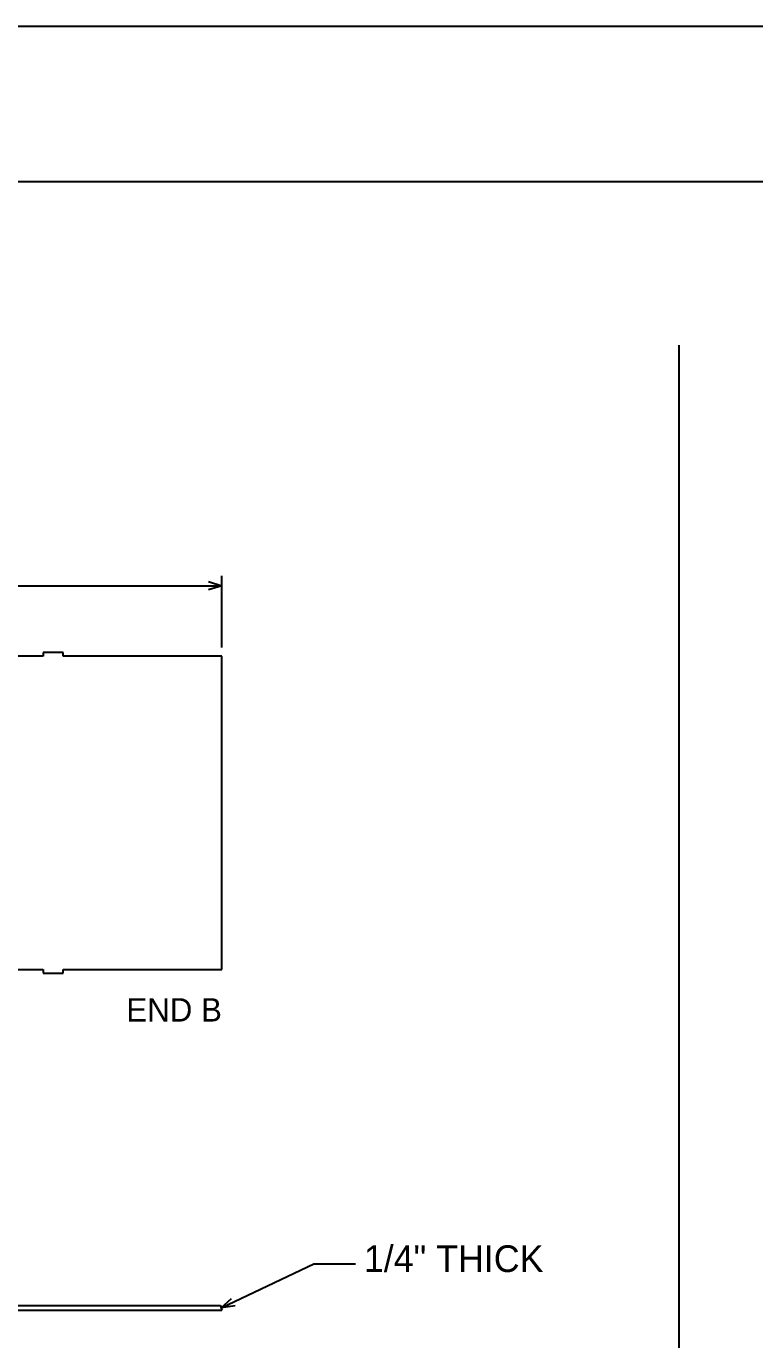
# Model space of a CAD drawing. Header units: inches. Extents: x 3 to 201, y 3 to 129.
# Drawn here: x 126.5 to 162.8, y 63.6 to 129.2 of the extents above; entities that cross this region are included whole.
import ezdxf
from ezdxf.enums import TextEntityAlignment as Align

# ---------------------------------------------------------------- set-up
doc = ezdxf.new("R2010")
doc.units = ezdxf.units.IN
doc.header["$MEASUREMENT"] = 0

msp = doc.modelspace()

# ---------------------------------------------------------------- linework, layer by layer
at = {"layer": 'ANNOTATION'}
for p, q in [((136.21, 98.167), (136.21, 101.75)), ((28.79, 101.25), (136.21, 101.25)), ((135.543, 101.458), (136.21, 101.25)), ((136.21, 101.25), (135.543, 101.042)), ((136.175, 65.208), (140.793, 67.417)), ((140.793, 67.417), (142.876, 67.417)), ((136.175, 65.208), (136.686, 65.684)), ((136.866, 65.308), (136.175, 65.208))]:
    msp.add_line(p, q, dxfattribs=at)
at = {"layer": 'OUTLINE'}
for p, q in [((2.833, 129.167), (201.167, 129.167)), ((2.833, 121.417), (201.167, 121.417)), ((159, 113.25), (159, 11.167)), ((127.288, 97.729), (115.401, 97.729)), ((128.288, 97.917), (127.288, 97.917)), ((127.288, 97.917), (127.288, 97.729)), ((128.288, 97.729), (128.288, 97.917)), ((136.21, 97.729), (128.288, 97.729)), ((136.21, 82.104), (136.21, 97.729)), ((115.401, 82.104), (127.288, 82.104)), ((127.288, 82.104), (127.288, 81.917)), ((128.288, 81.917), (128.288, 82.104)), ((128.288, 82.104), (136.21, 82.104)), ((127.288, 81.917), (128.288, 81.917)), ((28.79, 65.333), (136.14, 65.333)), ((136.21, 65.083), (28.79, 65.083)), ((136.14, 65.333), (136.21, 65.083))]:
    msp.add_line(p, q, dxfattribs=at)

# ---------------------------------------------------------------- texts
at = {"layer": 'ANNOTATION'}
msp.add_text('END B', height=1.1667, dxfattribs=at).set_placement((136.21, 79.5), align=Align.RIGHT)
msp.add_text('1/4" THICK', height=1.3333, dxfattribs=at).set_placement((143.293, 67))

doc.saveas('drawing.dxf')
